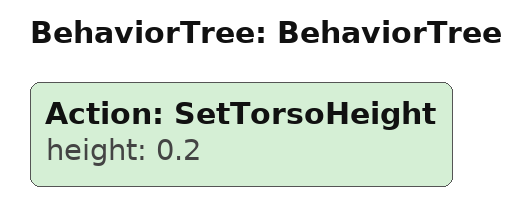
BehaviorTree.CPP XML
<?xml version="1.0"?>
<root main_tree_to_execute="BehaviorTree">
    <BehaviorTree ID="BehaviorTree">
        <Action ID="SetTorsoHeight" height="0.2"/>
    </BehaviorTree>
</root>
